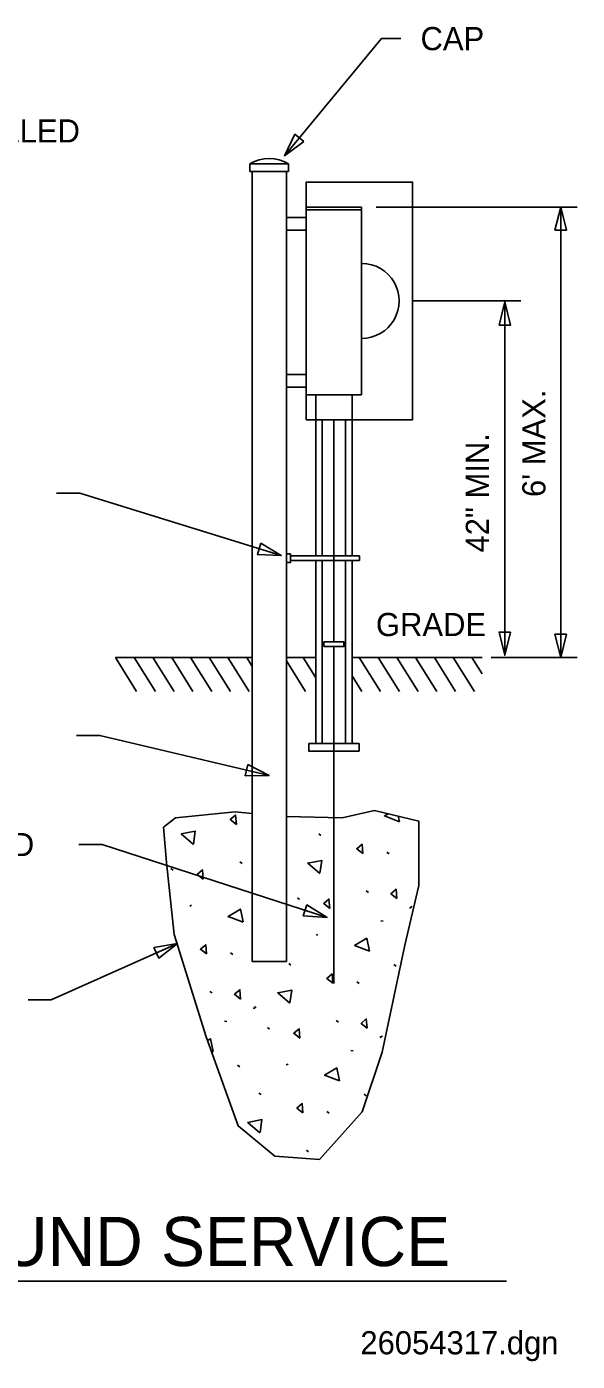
# Model space of a CAD drawing. Extents: x 10176.6 to 10223.4, y 10095 to 10139.2.
# Drawn here: x 10207.6 to 10223.45, y 10095.02 to 10133.42 of the extents above; entities that cross this region are included whole.
import ezdxf

# ---------------------------------------------------------------- set-up
doc = ezdxf.new("R2010")
doc.units = 0
for name, color, linetype in [('G-ANNO-TEXT', 7, 'Continuous'), ('G-DETL-LINE', 7, 'Continuous'), ('G-DETL-OTLN', 7, 'Continuous'), ('G-DETL-PATT', 7, 'Continuous')]:
    doc.layers.add(name, color=color, linetype=linetype)

msp = doc.modelspace()

# ---------------------------------------------------------------- linework, layer by layer
at = {"layer": 'G-ANNO-TEXT'}
for p, q in [((10217.808, 10133.076), (10215.02, 10129.705)), ((10218.37, 10133.076), (10217.808, 10133.076)), ((10217.654, 10128.228), (10223.445, 10128.228)), ((10222.967, 10128.228), (10222.967, 10115.268)), ((10218.734, 10125.527), (10221.82, 10125.527)), ((10221.359, 10125.5), (10221.359, 10115.334)), ((10208.459, 10119.995), (10209.125, 10119.995)), ((10209.125, 10119.995), (10214.926, 10118.198)), ((10220.968, 10115.268), (10223.445, 10115.268)), ((10209.036, 10113.021), (10209.703, 10113.021)), ((10209.703, 10113.021), (10214.575, 10111.875)), ((10209.099, 10109.885), (10209.766, 10109.885)), ((10209.766, 10109.885), (10216.244, 10107.787)), ((10208.304, 10105.421), (10211.938, 10107.039)), ((10207.637, 10105.421), (10208.304, 10105.421)), ((10178.891, 10097.323), (10221.41, 10097.323))]:
    msp.add_line(p, q, dxfattribs=at)
for points in [[(10215.574, 10130.113), (10215.02, 10129.705), (10215.317, 10130.325)], [(10222.801, 10127.562), (10222.967, 10128.228), (10223.134, 10127.562)], [(10221.193, 10124.833), (10221.359, 10125.5), (10221.526, 10124.833)], [(10214.338, 10118.554), (10214.926, 10118.198), (10214.239, 10118.236)], [(10221.526, 10116.001), (10221.359, 10115.334), (10221.193, 10116.001)], [(10223.134, 10115.935), (10222.967, 10115.268), (10222.801, 10115.935)], [(10213.964, 10112.19), (10214.575, 10111.875), (10213.888, 10111.866)], [(10215.661, 10108.151), (10216.244, 10107.787), (10215.559, 10107.834)], [(10211.262, 10106.92), (10211.938, 10107.039), (10211.397, 10106.616)]]:
    msp.add_lwpolyline(points, close=True, dxfattribs=at)
at = {"layer": 'G-DETL-LINE'}
for p, q in [((10217.237, 10128.228), (10215.642, 10128.228)), ((10215.642, 10128.148), (10217.237, 10128.148)), ((10217.237, 10122.828), (10217.237, 10128.228)), ((10215.642, 10122.828), (10217.237, 10122.828)), ((10215.917, 10122.828), (10215.917, 10122.108)), ((10216.962, 10122.828), (10216.962, 10122.108)), ((10215.917, 10122.108), (10215.917, 10118.189)), ((10216.962, 10122.108), (10216.962, 10118.189)), ((10215.917, 10118.06), (10215.917, 10118.06)), ((10215.917, 10117.995), (10215.917, 10112.89)), ((10210.151, 10115.268), (10214.084, 10115.268)), ((10215.077, 10115.268), (10215.917, 10115.268)), ((10216.962, 10115.268), (10220.706, 10115.268)), ((10216.103, 10112.791), (10216.776, 10112.791)), ((10211.883, 10110.649), (10213.6, 10110.825)), ((10213.6, 10110.825), (10214.084, 10110.778)), ((10215.079, 10110.69), (10216.681, 10110.649)), ((10216.681, 10110.649), (10217.606, 10110.869)), ((10217.606, 10110.869), (10218.883, 10110.561)), ((10211.531, 10110.384), (10211.883, 10110.649)), ((10211.619, 10109.371), (10211.531, 10110.384)), ((10218.883, 10110.561), (10218.883, 10108.711)), ((10211.839, 10107.301), (10211.619, 10109.371)), ((10218.883, 10108.711), (10218.486, 10106.993)), ((10212.763, 10104.35), (10211.839, 10107.301)), ((10218.486, 10106.993), (10217.826, 10103.909)), ((10213.688, 10101.795), (10212.763, 10104.35)), ((10217.826, 10103.909), (10217.254, 10102.191)), ((10217.254, 10102.191), (10216.021, 10100.826)), ((10214.744, 10100.914), (10213.688, 10101.795)), ((10216.021, 10100.826), (10214.744, 10100.914))]:
    msp.add_line(p, q, dxfattribs=at)
msp.add_arc((10217.237, 10125.528), 1.08, 269.8926, 90, dxfattribs=at)
at = {"layer": 'G-DETL-OTLN'}
for p, q in [((10215.131, 10129.471), (10214.024, 10129.471)), ((10214.024, 10129.471), (10214.024, 10129.254)), ((10215.131, 10129.254), (10215.131, 10129.471)), ((10215.131, 10129.254), (10214.024, 10129.254)), ((10214.084, 10129.254), (10214.084, 10106.516)), ((10215.077, 10106.516), (10215.077, 10129.254)), ((10215.642, 10127.927), (10215.077, 10127.927)), ((10215.642, 10127.567), (10215.077, 10127.567)), ((10215.642, 10123.409), (10215.077, 10123.409)), ((10215.642, 10123.049), (10215.077, 10123.049)), ((10216.103, 10122.108), (10216.103, 10118.189)), ((10216.44, 10115.718), (10216.44, 10122.108)), ((10216.776, 10118.189), (10216.776, 10122.108)), ((10217.178, 10118.189), (10215.19, 10118.189)), ((10215.19, 10118.06), (10217.178, 10118.06)), ((10215.917, 10112.791), (10215.917, 10118.06)), ((10216.103, 10118.06), (10216.103, 10112.791)), ((10216.776, 10112.791), (10216.776, 10118.06)), ((10216.962, 10118.06), (10216.962, 10112.791)), ((10217.178, 10118.06), (10217.178, 10118.189)), ((10216.44, 10115.581), (10216.44, 10105.884)), ((10216.962, 10112.791), (10215.917, 10112.791)), ((10214.084, 10106.516), (10215.077, 10106.516))]:
    msp.add_line(p, q, dxfattribs=at)
for points in [[(10215.642, 10122.108), (10218.702, 10122.108), (10218.702, 10128.948), (10215.642, 10128.948)], [(10215.077, 10117.999), (10215.19, 10117.999), (10215.19, 10118.25), (10215.077, 10118.25)], [(10216.153, 10115.718), (10216.726, 10115.718), (10216.726, 10115.581), (10216.153, 10115.581)], [(10215.716, 10112.791), (10217.163, 10112.791), (10217.163, 10112.574), (10215.716, 10112.574)]]:
    msp.add_lwpolyline(points, close=True, dxfattribs=at)
msp.add_arc((10214.577, 10128.593), 1.038, 57.7924, 122.2076, dxfattribs=at)
at = {"layer": 'G-DETL-PATT'}
for p, q in [((10210.151, 10115.268), (10210.763, 10114.292)), ((10210.691, 10115.268), (10211.303, 10114.292)), ((10211.231, 10115.268), (10211.843, 10114.292)), ((10211.771, 10115.268), (10212.383, 10114.292)), ((10212.311, 10115.268), (10212.923, 10114.292)), ((10212.851, 10115.268), (10213.463, 10114.292)), ((10213.391, 10115.268), (10214.003, 10114.292)), ((10213.931, 10115.268), (10214.081, 10115.029)), ((10215.551, 10115.268), (10215.919, 10114.682)), ((10217.171, 10115.268), (10217.783, 10114.292)), ((10217.711, 10115.268), (10218.323, 10114.292)), ((10218.251, 10115.268), (10218.863, 10114.292)), ((10218.791, 10115.268), (10219.403, 10114.292)), ((10219.331, 10115.268), (10219.943, 10114.292)), ((10219.871, 10115.268), (10220.483, 10114.292)), ((10220.411, 10115.268), (10220.709, 10114.793)), ((10215.074, 10115.169), (10215.623, 10114.292)), ((10216.963, 10114.74), (10217.243, 10114.292)), ((10216.066, 10110.149), (10216.003, 10110.196)), ((10218.026, 10109.614), (10217.963, 10109.661)), ((10211.814, 10109.145), (10211.751, 10109.192)), ((10213.795, 10109.344), (10213.733, 10109.391)), ((10215.451, 10108.305), (10215.389, 10108.353)), ((10217.433, 10108.504), (10217.37, 10108.551)), ((10212.29, 10108.116), (10212.344, 10108.137)), ((10218.618, 10108.058), (10218.672, 10108.079)), ((10218.643, 10108.085), (10218.697, 10108.106)), ((10217.787, 10107.69), (10217.859, 10107.682)), ((10215.928, 10107.277), (10215.981, 10107.297)), ((10213.527, 10106.724), (10213.464, 10106.771)), ((10215.204, 10106.418), (10215.142, 10106.466)), ((10218.231, 10106.384), (10218.168, 10106.431)), ((10212.934, 10105.614), (10212.871, 10105.661)), ((10217.164, 10105.884), (10217.102, 10105.931)), ((10214.119, 10105.168), (10214.173, 10105.188)), ((10214.144, 10105.195), (10214.198, 10105.215)), ((10213.289, 10104.8), (10213.36, 10104.791)), ((10214.59, 10104.575), (10214.527, 10104.622)), ((10216.572, 10104.774), (10216.509, 10104.821)), ((10217.757, 10104.328), (10217.811, 10104.348)), ((10217.782, 10104.355), (10217.836, 10104.375)), ((10216.926, 10103.96), (10216.998, 10103.951)), ((10213.733, 10103.493), (10213.67, 10103.541)), ((10215.066, 10103.546), (10215.12, 10103.567)), ((10214.343, 10102.688), (10214.28, 10102.735)), ((10217.37, 10102.654), (10217.307, 10102.701)), ((10216.303, 10102.153), (10216.24, 10102.201)), ((10215.711, 10101.044), (10215.648, 10101.091))]:
    msp.add_line(p, q, dxfattribs=at)
for points in [[(10213.632, 10110.466), (10213.459, 10110.604), (10213.612, 10110.733), (10213.632, 10110.466)], [(10218.325, 10110.543), (10217.894, 10110.707), (10218.003, 10110.773)], [(10218.292, 10110.703), (10218.324, 10110.551)], [(10212.396, 10109.889), (10212.047, 10110.19), (10212.451, 10110.27), (10212.397, 10109.896)], [(10217.27, 10109.626), (10217.096, 10109.765), (10217.249, 10109.893), (10217.27, 10109.626)], [(10212.681, 10108.887), (10212.508, 10109.026), (10212.661, 10109.155), (10212.681, 10108.887)], [(10216.033, 10109.049), (10215.685, 10109.351), (10216.088, 10109.43), (10216.035, 10109.057)], [(10218.254, 10108.331), (10218.081, 10108.469), (10218.234, 10108.598), (10218.254, 10108.331)], [(10213.826, 10107.652), (10213.395, 10107.817), (10213.748, 10108.029), (10213.825, 10107.66)], [(10216.319, 10108.048), (10216.146, 10108.186), (10216.298, 10108.315), (10216.319, 10108.048)], [(10212.771, 10106.736), (10212.598, 10106.874), (10212.75, 10107.003), (10212.771, 10106.736)], [(10217.464, 10106.813), (10217.033, 10106.977), (10217.385, 10107.189), (10217.463, 10106.82)], [(10216.408, 10105.896), (10216.235, 10106.034), (10216.388, 10106.163), (10216.408, 10105.896)], [(10213.755, 10105.44), (10213.582, 10105.579), (10213.735, 10105.708), (10213.755, 10105.44)], [(10215.172, 10105.318), (10214.823, 10105.62), (10215.227, 10105.699), (10215.174, 10105.326)], [(10215.458, 10104.317), (10215.284, 10104.456), (10215.437, 10104.584), (10215.458, 10104.317)], [(10217.393, 10104.601), (10217.22, 10104.739), (10217.373, 10104.868), (10217.393, 10104.601)], [(10212.8, 10104.247), (10212.886, 10104.299), (10212.964, 10103.93)], [(10212.965, 10103.922), (10212.91, 10103.943)], [(10216.603, 10103.082), (10216.172, 10103.247), (10216.524, 10103.459), (10216.602, 10103.09)], [(10215.547, 10102.166), (10215.374, 10102.304), (10215.527, 10102.433), (10215.547, 10102.166)], [(10214.311, 10101.588), (10213.962, 10101.89), (10214.366, 10101.969), (10214.313, 10101.596)]]:
    msp.add_lwpolyline(points, dxfattribs=at)

# ---------------------------------------------------------------- texts
at = {"layer": 'G-ANNO-TEXT'}
for s, height, p in [('CAP', 0.6667, (10218.933, 10132.743)), ('DETROIT EDISON, INSTALLED', 0.66667, (10196.202, 10130.087)), ('GRADE', 0.6667, (10217.65, 10115.883)), ("8' GROUND ROD", 0.66667, (10200.71, 10109.552)), ('POST MOUNTED UNDERGROUND SERVICE', 1.41667, (10179.996, 10097.755)), ('26054317.dgn', 0.66667, (10217.202, 10095.216))]:
    msp.add_text(s, height=height, dxfattribs=at).set_placement(p)
for s, p in [("6' MAX.", (10222.529, 10119.885)), ('42" MIN.', (10220.903, 10118.288))]:
    msp.add_text(s, height=0.6667, rotation=90, dxfattribs=at).set_placement(p)

doc.saveas('drawing.dxf')
